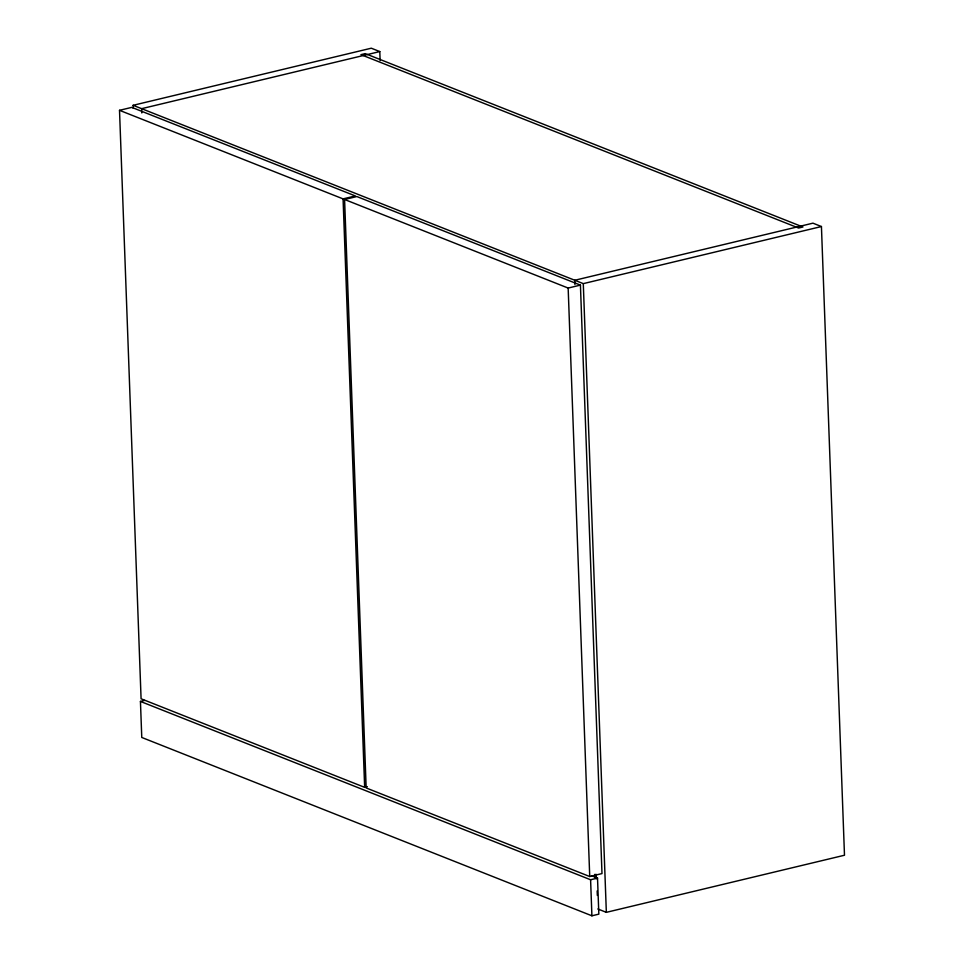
<?xml version="1.0" encoding="UTF-8"?>
<svg xmlns="http://www.w3.org/2000/svg" width="964" height="964" viewBox="0 0 964 964"><rect width="100%" height="100%" fill="white"/><g stroke="black" fill="none" stroke-linecap="round" stroke-linejoin="round"><path stroke-width="1.45" d="M133.261 108.305L133.14 105.305L371.297 48.2L379.792 51.574L380.129 60.587M119.512 110.318L131.779 107.378L355.354 195.945L343.076 198.885L119.512 110.318L141.081 698.779L364.657 787.359L367.38 786.696M379.792 51.574L141.648 108.667L141.804 112.945M344.582 199.488L356.849 196.548L580.424 285.115L601.994 873.577L589.727 876.529L366.163 787.95L344.582 199.488L568.158 288.055L580.424 285.115M133.14 105.305L583.292 283.633L821.436 226.54L844.488 855.237L606.344 912.342L597.837 908.968M591.932 875.878L597.523 878.096L598.837 914.137L591.908 915.8L141.768 737.46L140.443 701.418L144.6 700.418M140.443 701.418L590.595 879.758L597.523 878.096M821.436 226.54L812.941 223.166L574.785 280.271L574.942 284.549M583.292 283.633L606.344 912.342M597.174 890.917L597.343 895.436M596.138 874.324L596.306 878.807M594.957 874.3L595.065 877.288M590.595 879.758L591.908 915.8M568.158 288.055L589.727 876.529M343.076 198.885L364.657 787.359M365.272 53.623L360.946 54.659L798.59 228.034L802.916 226.998L365.272 53.623"/></g></svg>
